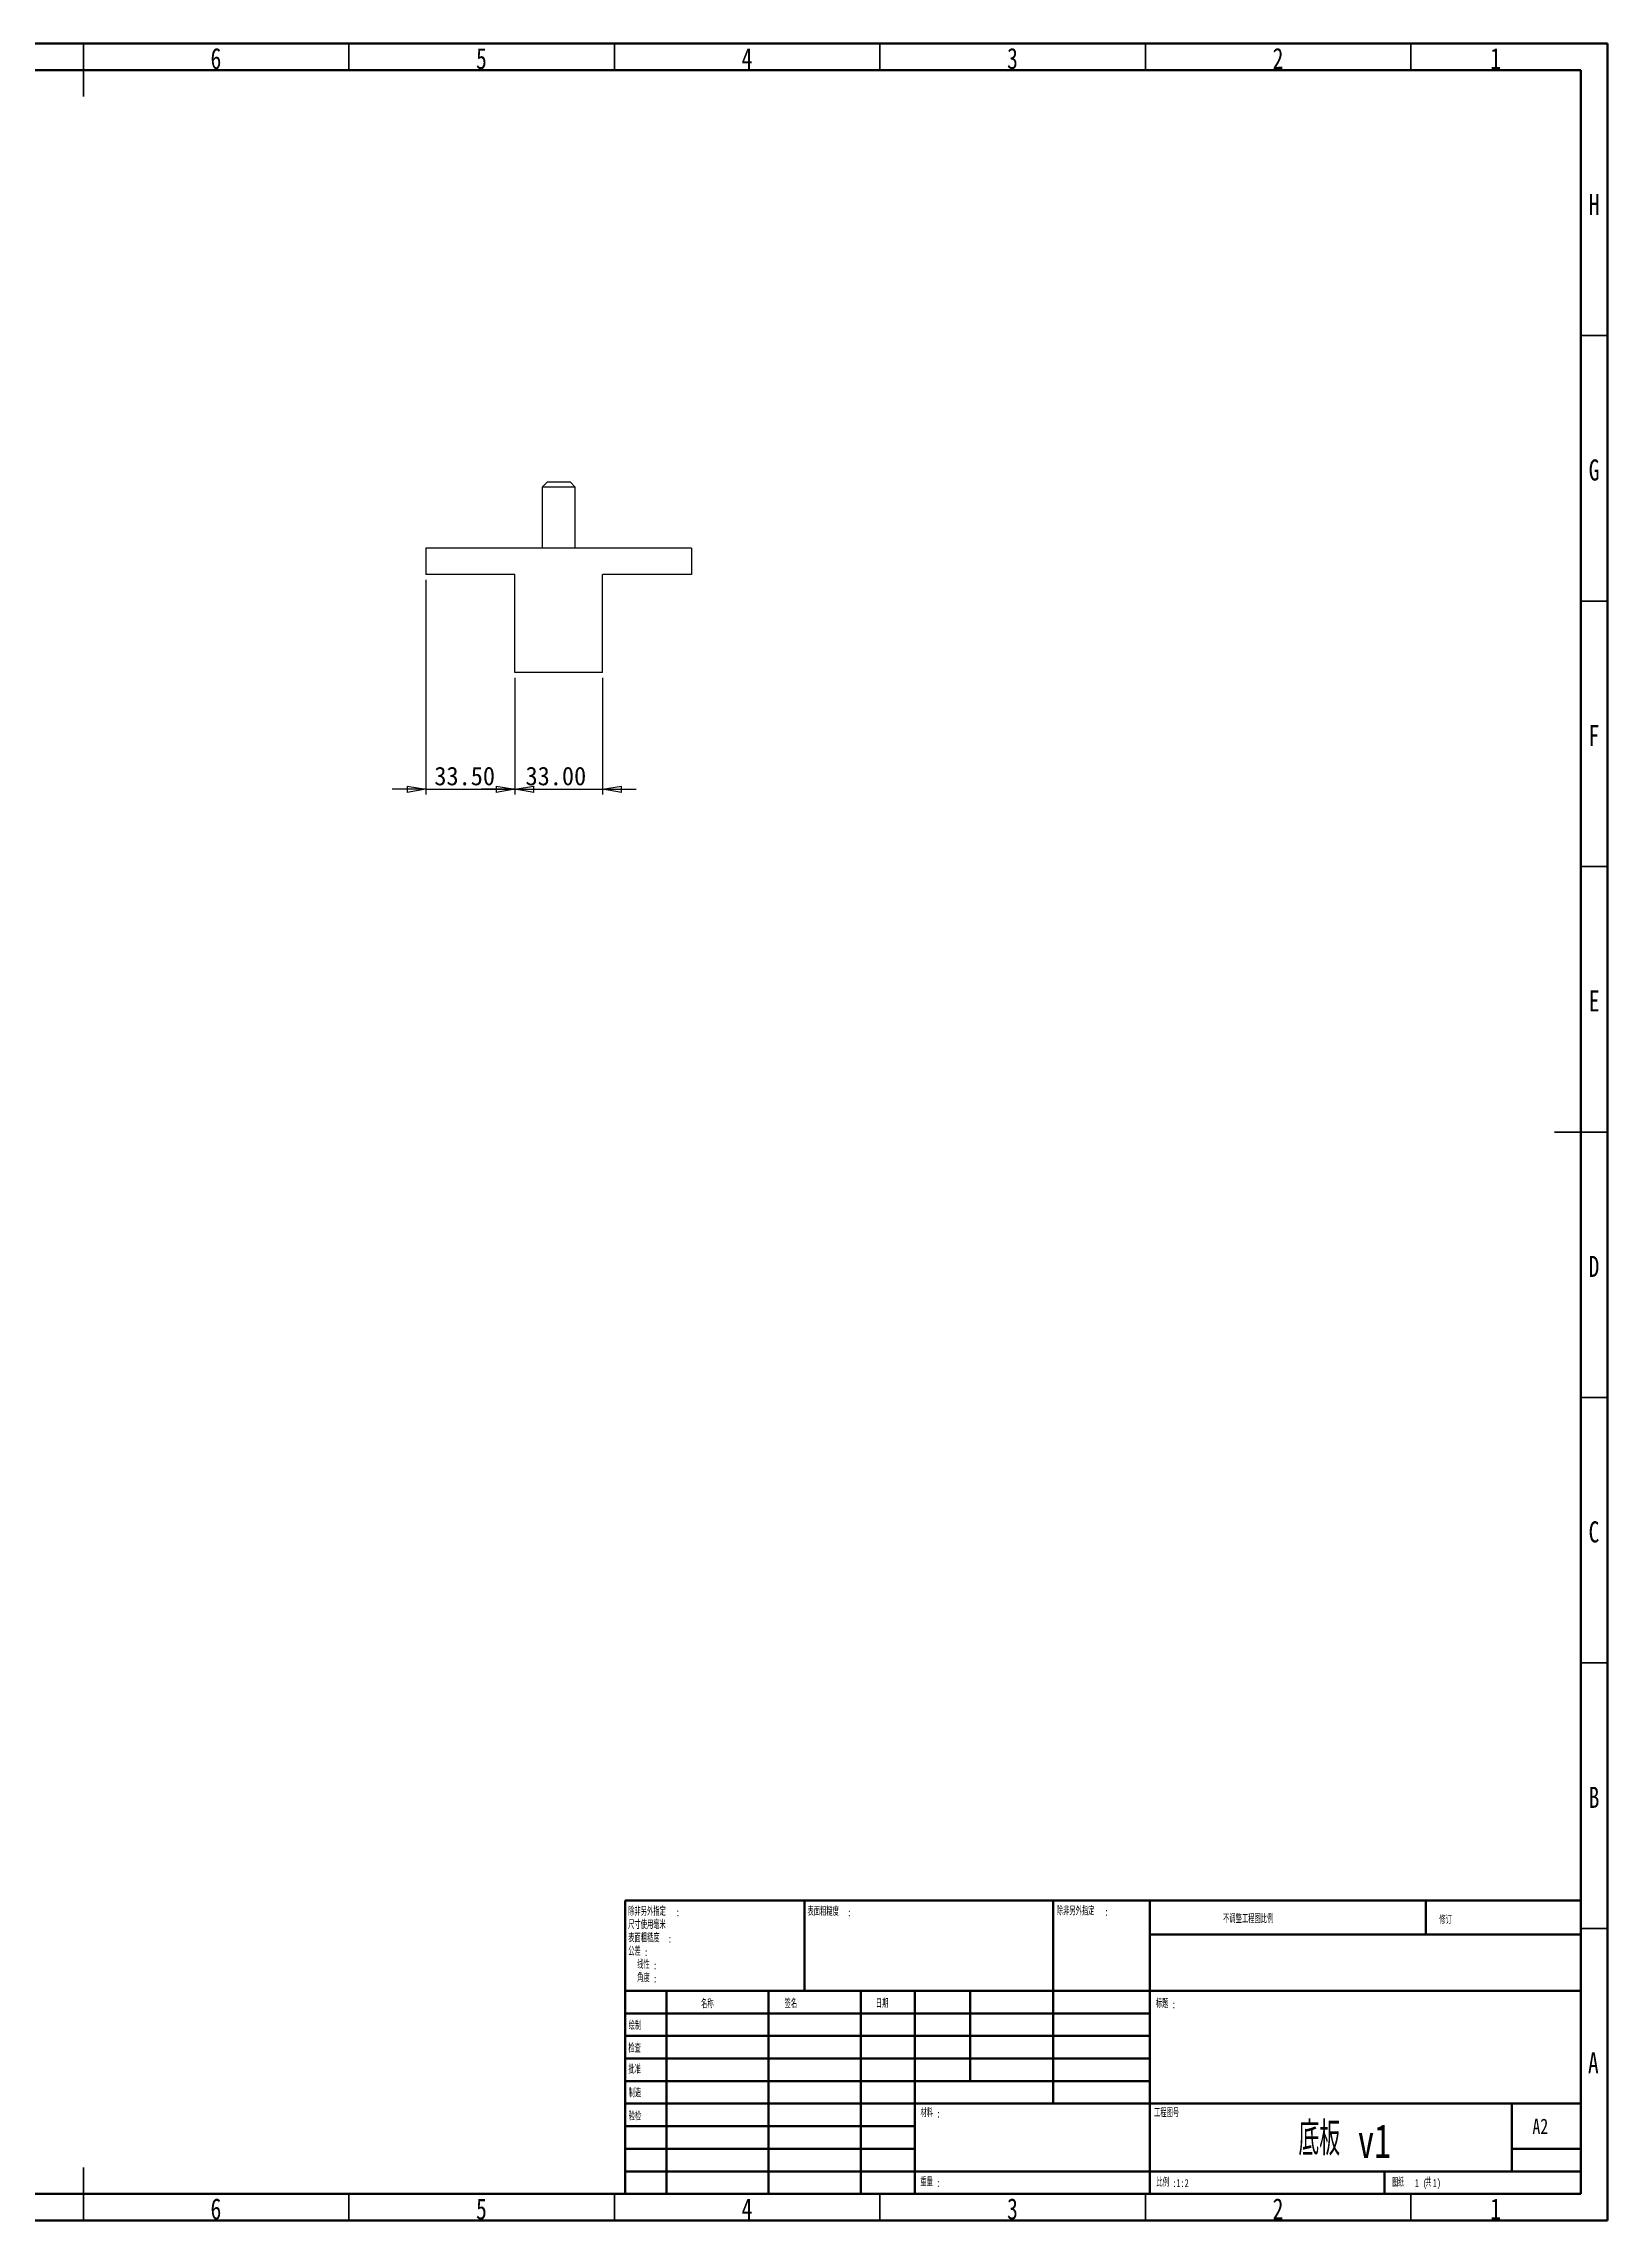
# Paper-space layout 'SW_Model_1' of a CAD drawing. Header units: millimetres. Extents: x 0 to 589, y 0 to 415.
# Drawn here: x 294.5 to 589, y 5 to 415 of the extents above; entities that cross this region are included whole.
import ezdxf

# ---------------------------------------------------------------- set-up
doc = ezdxf.new("R2010")
doc.units = ezdxf.units.MM
doc.layers.add('SLD-0', color=179, linetype='Continuous')
doc.styles.add('SLDTEXTSTYLE0', font='TXT', dxfattribs={"width": 0.5625, "bigfont": 'bigfont'})
doc.styles.add('SLDTEXTSTYLE1', font='TXT', dxfattribs={"width": 0.72})
doc.styles.add('SLDTEXTSTYLE2', font='TXT', dxfattribs={"width": 0.75})
doc.styles.add('SLDTEXTSTYLE3', font='TXT', dxfattribs={"width": 0.96})
doc.styles.add('SLDTEXTSTYLE4', font='TXT', dxfattribs={"width": 0.520833, "bigfont": 'bigfont'})
doc.styles.add('SLDTEXTSTYLE5', font='TXT', dxfattribs={"width": 0.611111})
doc.styles.add('SLDTEXTSTYLE6', font='TXT', dxfattribs={"width": 0.666667})
doc.dimstyles.new('SLDDIMSTYLE2', dxfattribs={"dimtxt": 3.5, "dimasz": 3.556, "dimexe": 0, "dimexo": 0.0625, "dimgap": 0.875, "dimtad": 1, "dimlfac": 2, "dimrnd": 1e-09, "dimzin": 4, "dimdsep": 46, "dimtxsty": 'SLDTEXTSTYLE2', "dimblk1": 'NONE', "dimblk2": 'NONE', "dimsah": 1, "dimcen": 0.09, "dimadec": 0, "dimazin": 1, "dimtfac": 1, "dimtofl": 0, "dimtmove": 0, "dimatfit": 3, "dimldrblk": 'NONE', "dimfxl": 0, "dimfrac": 2, "dimtolj": 1, "dimtzin": 12, "dimarcsym": 0})

# ---------------------------------------------------------------- blocks, each defined once
blk = doc.blocks.new('SW_NOTE_0_1')
at = {"layer": 'SLD-0', "color": 0, "char_height": 3, "attachment_point": 1}
for s, insert, style in [('除非另外指定', (0, 3.87), 'SLDTEXTSTYLE0'), (':', (17.95, 3.65), 'SLDTEXTSTYLE1')]:
    blk.add_mtext(s, dxfattribs=dict(at, insert=insert, style=style))
blk = doc.blocks.new('SW_NOTE_0_2')
at = {"layer": 'SLD-0', "color": 0, "insert": (0, 3.87), "char_height": 3, "attachment_point": 1, "style": 'SLDTEXTSTYLE0'}
blk.add_mtext('尺寸使用毫米', dxfattribs=at)
blk = doc.blocks.new('SW_NOTE_0_3')
at = {"layer": 'SLD-0', "color": 0, "char_height": 3, "attachment_point": 1}
for s, insert, style in [('表面粗糙度', (0, 3.87), 'SLDTEXTSTYLE0'), (':', (14.96, 3.65), 'SLDTEXTSTYLE1')]:
    blk.add_mtext(s, dxfattribs=dict(at, insert=insert, style=style))
blk = doc.blocks.new('SW_NOTE_0_4')
at = {"layer": 'SLD-0', "color": 0, "char_height": 3, "attachment_point": 1}
for s, insert, style in [('公差', (0, 3.87), 'SLDTEXTSTYLE0'), (':', (5.98, 3.65), 'SLDTEXTSTYLE1')]:
    blk.add_mtext(s, dxfattribs=dict(at, insert=insert, style=style))
blk = doc.blocks.new('SW_NOTE_0_5')
at = {"layer": 'SLD-0', "color": 0, "char_height": 3, "attachment_point": 1}
for s, insert, style in [('线性', (0, 3.87), 'SLDTEXTSTYLE0'), (':', (5.98, 3.65), 'SLDTEXTSTYLE1')]:
    blk.add_mtext(s, dxfattribs=dict(at, insert=insert, style=style))
blk = doc.blocks.new('SW_NOTE_0_6')
at = {"layer": 'SLD-0', "color": 0, "char_height": 3, "attachment_point": 1}
for s, insert, style in [('角度', (0, 3.87), 'SLDTEXTSTYLE0'), (':', (5.98, 3.65), 'SLDTEXTSTYLE1')]:
    blk.add_mtext(s, dxfattribs=dict(at, insert=insert, style=style))
blk = doc.blocks.new('SW_NOTE_0')
at = {"layer": 'SLD-0', "color": 7}
for name, p in [('SW_NOTE_0_1', (0, -0.01)), ('SW_NOTE_0_3', (0, -10.01)), ('SW_NOTE_0_2', (0, -5.01)), ('SW_NOTE_0_4', (0, -15.01)), ('SW_NOTE_0_5', (3.38, -20.01)), ('SW_NOTE_0_6', (3.38, -25.01))]:
    blk.add_blockref(name, p, dxfattribs=at)
blk = doc.blocks.new('_D_19')
at = {"layer": 'SLD-0', "color": 7}
for p, q in [((383.26, 295.55), (383.26, 273.55)), ((399.76, 295.55), (399.76, 273.55)), ((379.71, 275.14), (383.26, 274.55)), ((379.71, 275.14), (379.71, 273.96)), ((399.76, 274.55), (403.32, 275.14)), ((403.32, 273.96), (403.32, 275.14)), ((383.26, 274.55), (376.91, 274.55)), ((383.26, 274.55), (379.71, 273.96)), ((383.26, 274.55), (379.71, 274.55)), ((383.26, 274.55), (399.76, 274.55)), ((403.32, 273.96), (399.76, 274.55)), ((399.76, 274.55), (403.32, 274.55)), ((399.76, 274.55), (406.11, 274.55))]:
    blk.add_line(p, q, dxfattribs=at)
at = {"layer": 'SLD-0', "color": 7, "insert": (385.26, 278.8), "char_height": 3.5, "attachment_point": 1, "style": 'SLDTEXTSTYLE3'}
blk.add_mtext('33.00', dxfattribs=at)
blk = doc.blocks.new('_None')
blk = doc.blocks.new('_D_20')
at = {"layer": 'SLD-0', "color": 7}
for p, q in [((366.51, 313.98), (366.51, 273.55)), ((383.26, 295.55), (383.26, 273.55)), ((362.96, 275.14), (366.51, 274.55)), ((362.96, 275.14), (362.96, 273.96)), ((383.26, 274.55), (386.82, 275.14)), ((386.82, 273.96), (386.82, 275.14)), ((366.51, 274.55), (360.16, 274.55)), ((366.51, 274.55), (362.96, 273.96)), ((366.51, 274.55), (362.96, 274.55)), ((366.51, 274.55), (383.26, 274.55)), ((386.82, 273.96), (383.26, 274.55)), ((383.26, 274.55), (386.82, 274.55)), ((383.26, 274.55), (389.61, 274.55))]:
    blk.add_line(p, q, dxfattribs=at)
at = {"layer": 'SLD-0', "color": 7, "insert": (368.09, 278.8), "char_height": 3.5, "attachment_point": 1, "style": 'SLDTEXTSTYLE3'}
blk.add_mtext('33.50', dxfattribs=at)

psp = doc.layouts.new('SW_Model_1')

# ---------------------------------------------------------------- linework, layer by layer
at = {"layer": 'SLD-0', "color": 7, "linetype": 'Continuous', "lineweight": 70}
for p, q in [((15, 415), (589, 415)), ((589, 415), (589, 5)), ((20, 410), (584, 410)), ((584, 410), (584, 10)), ((584, 10), (20, 10)), ((589, 5), (15, 5))]:
    psp.add_line(p, q, dxfattribs=at)
at = {"layer": 'SLD-0', "color": 7, "linetype": 'Continuous', "lineweight": 35}
for p, q in [((302, 415), (302, 405)), ((302, 410), (302, 415)), ((352, 410), (352, 415)), ((402, 410), (402, 415)), ((452, 410), (452, 415)), ((502, 410), (502, 415)), ((552, 410), (552, 415)), ((584, 360), (589, 360)), ((584, 310), (589, 310)), ((584, 260), (589, 260)), ((589, 210), (579, 210)), ((584, 210), (589, 210)), ((584, 160), (589, 160)), ((584, 110), (589, 110)), ((584, 60), (589, 60)), ((302, 5), (302, 15)), ((302, 10), (302, 5)), ((352, 10), (352, 5)), ((402, 10), (402, 5)), ((452, 10), (452, 5)), ((502, 10), (502, 5)), ((552, 10), (552, 5))]:
    psp.add_line(p, q, dxfattribs=at)
at = {"layer": 'SLD-0', "color": 7, "linetype": 'Continuous', "lineweight": 25}
for p, q in [((389.388, 332.4755), (388.388, 331.4755)), ((389.388, 332.4755), (393.638, 332.4755)), ((394.638, 331.4755), (393.638, 332.4755)), ((388.388, 331.4755), (388.388, 319.9755)), ((394.638, 331.4755), (388.388, 331.4755)), ((394.638, 319.9755), (394.638, 331.4755)), ((366.513, 319.9755), (366.513, 314.9755)), ((416.513, 319.9755), (366.513, 319.9755)), ((416.513, 319.9755), (416.513, 314.9755)), ((383.263, 314.9755), (366.513, 314.9755)), ((383.263, 296.5505), (383.263, 314.9755)), ((399.763, 296.5505), (399.763, 314.9755)), ((416.513, 314.9755), (399.763, 314.9755)), ((399.763, 296.5505), (383.263, 296.5505))]:
    psp.add_line(p, q, dxfattribs=at)
at = {"layer": 'SLD-0', "color": 7, "linetype": 'Continuous', "lineweight": 50}
for p, q in [((404, 65.25), (584, 65.25)), ((404, 65.25), (404, 10)), ((437.8, 48.25), (437.8, 65.25)), ((484.6, 65.25), (484.6, 27)), ((502.8, 65.25), (502.8, 10)), ((554.8, 58.875), (554.8, 65.25)), ((584, 58.875), (502.8, 58.875)), ((584, 48.25), (404, 48.25)), ((411.8, 48.25), (411.8, 10)), ((430.991, 48.25), (430.991, 10)), ((448.3989, 48.25), (448.3989, 10)), ((458.6, 10), (458.6, 48.25)), ((469, 31.25), (469, 48.25)), ((502.8, 44), (404, 44)), ((502.8, 39.75), (404, 39.75)), ((502.8, 35.5), (404, 35.5)), ((502.8, 31.25), (404, 31.25)), ((458.6, 27), (404, 27)), ((458.6, 27), (584, 27)), ((571, 14.25), (571, 27)), ((458.6, 22.7499), (404, 22.7499)), ((458.6, 18.5), (404, 18.5)), ((584, 18.5), (571, 18.5)), ((404, 14.25), (584, 14.25)), ((547, 10), (547, 14.25))]:
    psp.add_line(p, q, dxfattribs=at)

# ---------------------------------------------------------------- block references
at = {"color": 7, "linetype": 'Continuous', "xscale": 0.5, "yscale": 0.5, "zscale": 0.5}
for name, p in [('SW_NOTE_0', (404.5937, 61.9874)), ('SW_NOTE_0_1', (485.3092, 62.0695))]:
    psp.add_blockref(name, p, dxfattribs=at)

# ---------------------------------------------------------------- texts
at = {"layer": 'SLD-0', "color": 7}
for s, insert, char_height, attachment_point, style in [('6', (326.9614, 414.1675), 3.9687, 2, 'SLDTEXTSTYLE2'), ('3', (476.9614, 414.1675), 3.9687, 2, 'SLDTEXTSTYLE2'), ('2', (526.9614, 414.1675), 3.9687, 2, 'SLDTEXTSTYLE2'), ('5', (376.9614, 414.1675), 3.9687, 2, 'SLDTEXTSTYLE2'), ('4', (426.9614, 414.1675), 3.9687, 2, 'SLDTEXTSTYLE2'), ('1', (567.9466, 414.1675), 3.9687, 2, 'SLDTEXTSTYLE2'), ('H', (586.4917, 386.6675), 3.9687, 2, 'SLDTEXTSTYLE2'), ('G', (586.4881, 336.6675), 3.9687, 2, 'SLDTEXTSTYLE2'), ('F', (586.4591, 286.6675), 3.9687, 2, 'SLDTEXTSTYLE2'), ('E', (586.5092, 236.6675), 3.9687, 2, 'SLDTEXTSTYLE2'), ('D', (586.4541, 186.6675), 3.9687, 2, 'SLDTEXTSTYLE2'), ('C', (586.46, 136.6675), 3.9687, 2, 'SLDTEXTSTYLE2'), ('B', (586.472, 86.6675), 3.9687, 2, 'SLDTEXTSTYLE2'), ('表面粗糙度', (438.3713, 63.9133), 1.5, 1, 'SLDTEXTSTYLE0'), (':', (445.8505, 63.807), 1.5, 1, 'SLDTEXTSTYLE1'), ('不调整工程图比例', (516.6146, 62.527), 1.5, 1, 'SLDTEXTSTYLE0'), ('修订', (557.3276, 62.3289), 1.5, 1, 'SLDTEXTSTYLE0'), ('名称', (418.3222, 46.4955), 1.5, 1, 'SLDTEXTSTYLE0'), ('签名', (434.0336, 46.5558), 1.5, 1, 'SLDTEXTSTYLE0'), ('日期', (451.2147, 46.5702), 1.5, 1, 'SLDTEXTSTYLE0'), ('标题', (503.9562, 46.5702), 1.5, 1, 'SLDTEXTSTYLE0'), (':', (506.9479, 46.4639), 1.5, 1, 'SLDTEXTSTYLE1'), ('绘制', (404.6847, 42.4237), 1.5, 1, 'SLDTEXTSTYLE0'), ('检查', (404.6236, 38.1484), 1.5, 1, 'SLDTEXTSTYLE0'), ('批准', (404.6216, 34.1708), 1.5, 1, 'SLDTEXTSTYLE0'), ('A', (586.3411, 36.6675), 3.9687, 2, 'SLDTEXTSTYLE2'), ('制造', (404.6822, 29.7277), 1.5, 1, 'SLDTEXTSTYLE0'), ('验检', (404.6769, 25.3437), 1.5, 1, 'SLDTEXTSTYLE0'), ('材料', (459.6459, 25.9801), 1.5, 1, 'SLDTEXTSTYLE0'), (':', (462.6375, 25.8738), 1.5, 1, 'SLDTEXTSTYLE1'), ('工程图号', (503.6287, 25.9801), 1.5, 1, 'SLDTEXTSTYLE0'), ('底板', (534.7312, 23.5816), 6.35, 2, 'SLDTEXTSTYLE0'), ('v1', (545.0891, 23.1318), 6.35, 2, 'SLDTEXTSTYLE1'), ('A2', (574.8712, 24.1886), 2.91042, 1, 'SLDTEXTSTYLE2'), ('重量', (459.6178, 12.9433), 1.4986, 1, 'SLDTEXTSTYLE0'), (':', (462.6067, 12.8372), 1.4986, 1, 'SLDTEXTSTYLE1'), ('比例', (504.074, 12.8941), 1.5, 1, 'SLDTEXTSTYLE0'), (':1:2', (507.0656, 12.7879), 1.5, 1, 'SLDTEXTSTYLE1'), ('图纸', (548.4783, 12.8941), 1.5, 1, 'SLDTEXTSTYLE4'), ('1 (', (552.745, 12.7879), 1.5, 1, 'SLDTEXTSTYLE5'), ('共', (554.7158, 12.8941), 1.5, 1, 'SLDTEXTSTYLE4'), ('1)', (556.0991, 12.7879), 1.5, 1, 'SLDTEXTSTYLE6'), ('6', (326.9614, 9.1675), 3.9687, 2, 'SLDTEXTSTYLE2'), ('5', (376.9614, 9.1675), 3.9687, 2, 'SLDTEXTSTYLE2'), ('4', (426.9614, 9.1675), 3.9687, 2, 'SLDTEXTSTYLE2'), ('3', (476.9614, 9.1675), 3.9687, 2, 'SLDTEXTSTYLE2'), ('2', (526.9614, 9.1675), 3.9687, 2, 'SLDTEXTSTYLE2'), ('1', (567.9466, 9.1675), 3.9687, 2, 'SLDTEXTSTYLE2')]:
    psp.add_mtext(s, dxfattribs=dict(at, insert=insert, char_height=char_height, attachment_point=attachment_point, style=style))

# ---------------------------------------------------------------- dimensions: what is measured, and where the dimension line sits
for base, p1, p2, picture, middle in [((366.513, 274.5505), (383.263, 296.5505), (366.513, 314.9755), '_D_20', (373.9066, 274.5505)), ((383.263, 274.5505), (399.763, 296.5505), (383.263, 296.5505), '_D_19', (391.0767, 274.5505))]:
    dim = psp.add_linear_dim(base=base, p1=p1, p2=p2, dimstyle='SLDDIMSTYLE2', dxfattribs=at)
    dim.commit()
    dim.dimension.update_dxf_attribs({"geometry": picture, "text_midpoint": middle, "dimtype": 160})

doc.saveas('drawing.dxf')
